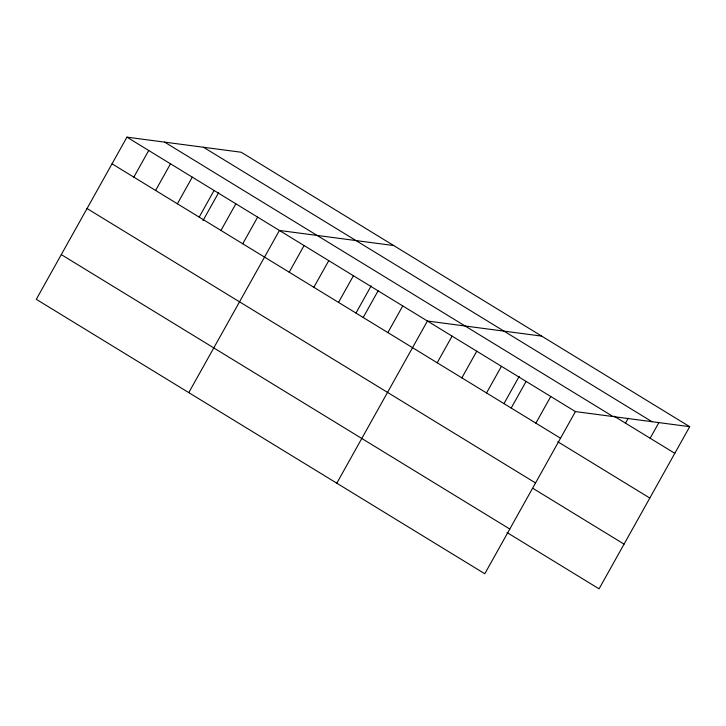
<?xml version="1.0" encoding="UTF-8"?>
<svg xmlns="http://www.w3.org/2000/svg" width="726" height="726" viewBox="0 0 726 726"><rect width="100%" height="100%" fill="white"/><g stroke="black" fill="none" stroke-linecap="round" stroke-linejoin="round"><path stroke-width="1.09" d="M689.7 426.679L241.204 152.242L126.932 137.15L36.3 299.321L484.796 573.758L575.428 411.588L689.7 426.679L599.068 588.85L507.038 532.539M133.829 177.126L148.721 150.482M155.609 190.457L170.501 163.813M177.389 203.788L192.281 177.144M199.178 217.119L214.07 190.475M202.944 220.695L218.707 192.499M220.958 230.451L235.85 203.797M242.747 243.782L257.639 217.128M188.787 392.63L279.419 230.46L393.692 245.551M289.193 272.205L304.085 245.551M313.859 287.296L328.76 260.652M338.534 302.388L353.426 275.744M355.976 313.033L371.195 285.808M363.2 317.489L378.092 290.836M387.865 332.581L402.758 305.927M336.791 483.198L427.423 321.028L541.696 336.111M437.197 362.764L452.089 336.12M461.863 377.865L476.755 351.212M486.538 392.957L501.43 366.312M503.98 403.592L519.199 376.377M511.204 408.048L526.096 381.404M535.87 423.14L550.762 396.496M625.476 423.14L628.235 418.203M650.142 438.232L658.963 422.441M203.498 147.26L651.993 421.697M614.087 416.17L674.808 453.323M164.639 142.133L613.134 416.57M126.932 137.15L575.428 411.588M112.04 163.795L560.536 438.241M557.786 441.735L649.815 498.045M87.047 208.525L535.543 482.962M532.984 488.398L624.061 544.128M61.293 254.599L509.788 529.036"/></g></svg>
